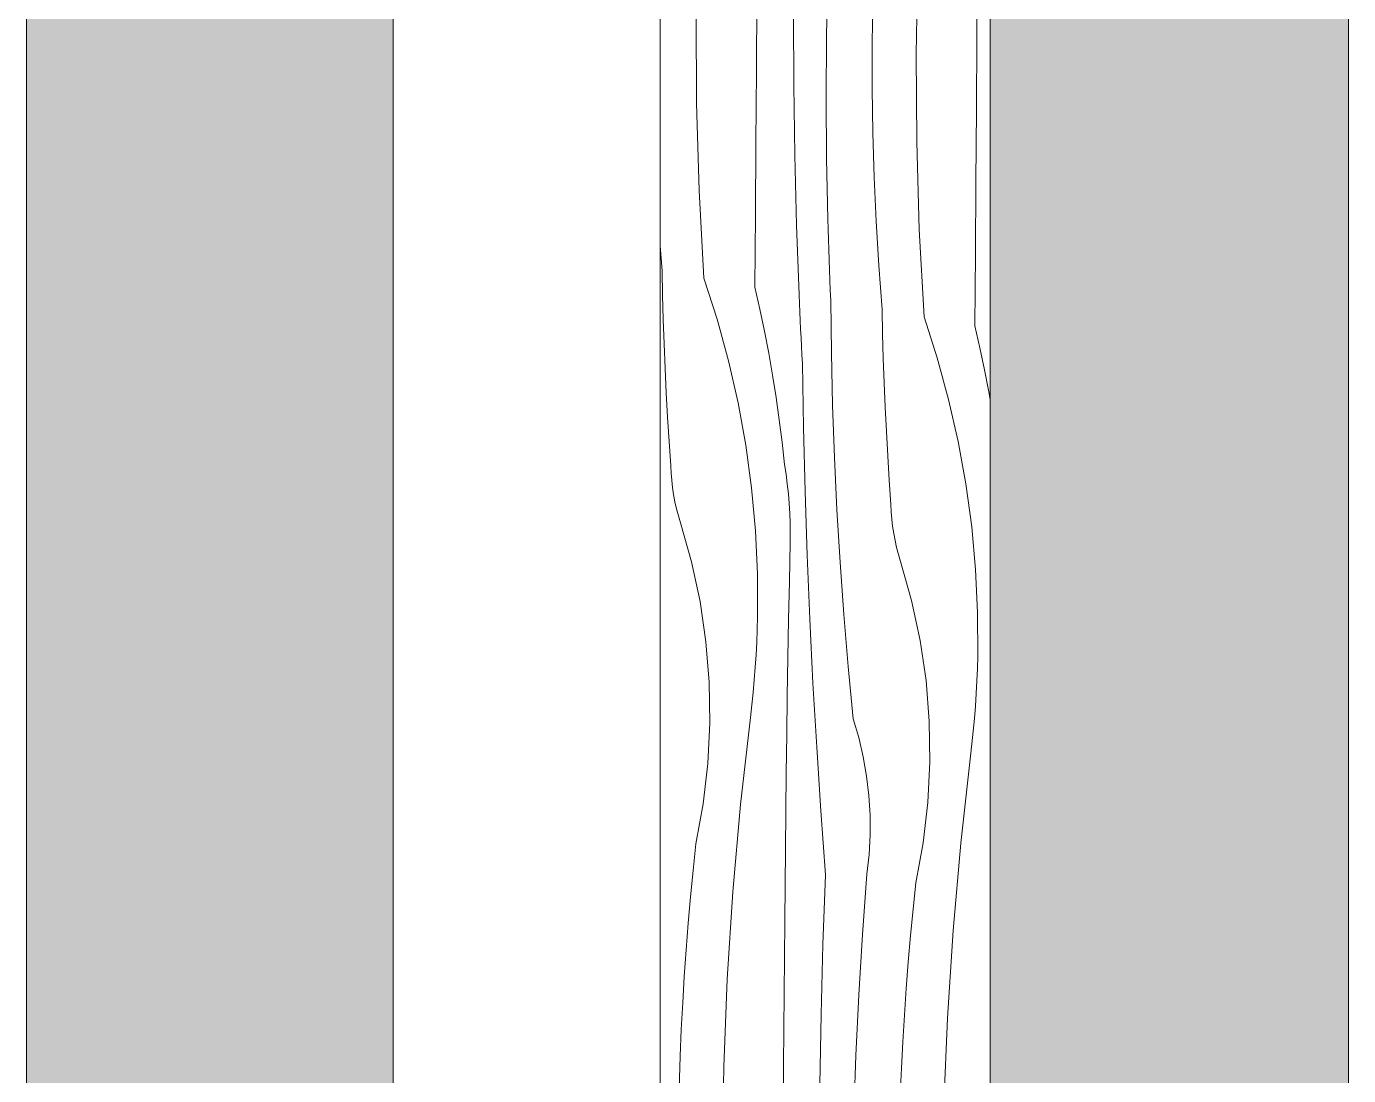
# Model space of a CAD drawing. Header units: millimetres. Extents: x -7826 to 55813, y 465 to 25965.
# Drawn here: x 43664 to 44386, y 6778 to 7350 of the extents above; entities that cross this region are included whole.
import ezdxf

# ---------------------------------------------------------------- set-up
doc = ezdxf.new("R2010")
doc.units = ezdxf.units.MM
doc.layers.add('2D Drafting - General2', color=251, linetype='Continuous', lineweight=15)
doc.layers.add('2D Drafting - General81', color=251, linetype='Continuous', lineweight=20)

# ---------------------------------------------------------------- blocks, each defined once
blk = doc.blocks.new('*X22')
at = {"layer": '2D Drafting - General81', "linetype": 'Continuous'}
for p, q in [((-54666.2, 55588.04), (-54665.37, 55635.85)), ((-54633.02, 55597.15), (-54632.71, 55636.49)), ((-54715.13, 55597.16), (-54714.46, 55630.2)), ((-54753.39, 55578.98), (-54753.09, 55618.32)), ((-54690.18, 55593.44), (-54689.82, 55617.58)), ((-54785.97, 55561.39), (-54786.27, 55609.21)), ((-54732.98, 55571.11), (-54733.15, 55609.27)), ((-54715.34, 55564.12), (-54715.13, 55597.16)), ((-54690.18, 55569.29), (-54690.18, 55593.44)), ((-54633.32, 55557.8), (-54633.02, 55597.15)), ((-54665.9, 55540.22), (-54666.2, 55588.04)), ((-54753.67, 55539.63), (-54753.39, 55578.98)), ((-54732.41, 55532.96), (-54732.98, 55571.11)), ((-54715.11, 55531.07), (-54715.34, 55564.12)), ((-54689.83, 55545.15), (-54690.18, 55569.29)), ((-54784.55, 55513.6), (-54785.97, 55561.39)), ((-54633.6, 55518.46), (-54633.32, 55557.8)), ((-54689.1, 55521.01), (-54689.83, 55545.15)), ((-54753.94, 55500.29), (-54753.67, 55539.63)), ((-54664.48, 55492.42), (-54665.9, 55540.22)), ((-54731.43, 55494.82), (-54732.41, 55532.96)), ((-54714.42, 55498.03), (-54715.11, 55531.07)), ((-54688.02, 55496.88), (-54689.1, 55521.01)), ((-54782, 55465.85), (-54784.55, 55513.6)), ((-54633.87, 55479.12), (-54633.6, 55518.46)), ((-54754.2, 55460.94), (-54753.94, 55500.29)), ((-54730.05, 55456.69), (-54731.43, 55494.82)), ((-54714.26, 55492.48), (-54714.42, 55498.03)), ((-54714.09, 55486.93), (-54714.26, 55492.48)), ((-54686.57, 55472.78), (-54688.02, 55496.88)), ((-54661.93, 55444.67), (-54664.48, 55492.42)), ((-54713.91, 55481.38), (-54714.09, 55486.93)), ((-54804.83, 55469.87), (-54805.85, 55483.43)), ((-54713.71, 55475.83), (-54713.91, 55481.38)), ((-54634.13, 55439.77), (-54633.87, 55479.12)), ((-54804.56, 55456.55), (-54804.83, 55469.87)), ((-54713.5, 55470.28), (-54713.71, 55475.83)), ((-54713.28, 55464.74), (-54713.5, 55470.28)), ((-54684.76, 55448.7), (-54686.57, 55472.78)), ((-54782, 55465.85), (-54774.77, 55443.46)), ((-54713.04, 55459.19), (-54713.28, 55464.74)), ((-54804.2, 55443.24), (-54804.56, 55456.55)), ((-54754.2, 55460.94), (-54751.48, 55448.98)), ((-54729.85, 55452.01), (-54730.05, 55456.69)), ((-54712.79, 55453.64), (-54713.04, 55459.19)), ((-54751.48, 55448.98), (-54748.97, 55436.97)), ((-54729.65, 55447.34), (-54729.85, 55452.01)), ((-54712.45, 55425.06), (-54712.79, 55453.64)), ((-54684.49, 55435.38), (-54684.76, 55448.7)), ((-54803.74, 55429.93), (-54804.2, 55443.24)), ((-54774.77, 55443.46), (-54768.55, 55420.78)), ((-54729.44, 55442.66), (-54729.65, 55447.34)), ((-54729.23, 55437.99), (-54729.44, 55442.66)), ((-54661.93, 55444.67), (-54654.71, 55422.29)), ((-54748.97, 55436.97), (-54746.65, 55424.92)), ((-54729.01, 55433.32), (-54729.23, 55437.99)), ((-54728.78, 55428.64), (-54729.01, 55433.32)), ((-54684.13, 55422.07), (-54684.49, 55435.38)), ((-54634.13, 55439.77), (-54631.42, 55427.8)), ((-54803.19, 55416.62), (-54803.74, 55429.93)), ((-54728.55, 55423.97), (-54728.78, 55428.64)), ((-54631.42, 55427.8), (-54628.9, 55415.79)), ((-54768.55, 55420.78), (-54763.33, 55397.85)), ((-54746.65, 55424.92), (-54744.53, 55412.83)), ((-54728.31, 55419.3), (-54728.55, 55423.97)), ((-54727.72, 55384.39), (-54728.31, 55419.3)), ((-54711.77, 55396.49), (-54712.45, 55425.06)), ((-54683.68, 55408.75), (-54684.13, 55422.07)), ((-54654.71, 55422.29), (-54648.48, 55399.61)), ((-54802.55, 55403.31), (-54803.19, 55416.62)), ((-54744.53, 55412.83), (-54742.6, 55400.71)), ((-54628.9, 55415.79), (-54626.58, 55403.75)), ((-54683.13, 55395.45), (-54683.68, 55408.75)), ((-54801.81, 55390.01), (-54802.55, 55403.31)), ((-54763.33, 55397.85), (-54759.14, 55374.71)), ((-54742.6, 55400.71), (-54740.88, 55388.57)), ((-54648.48, 55399.61), (-54643.27, 55376.68)), ((-54626.58, 55403.75), (-54625.85, 55399.55)), ((-54800.98, 55376.72), (-54801.81, 55390.01)), ((-54710.75, 55367.93), (-54711.77, 55396.49)), ((-54682.48, 55382.14), (-54683.13, 55395.45)), ((-54740.88, 55388.57), (-54739.35, 55376.39)), ((-54726.85, 55349.49), (-54727.72, 55384.39)), ((-54800.06, 55363.43), (-54800.98, 55376.72)), ((-54739.35, 55376.39), (-54738.02, 55364.19)), ((-54681.75, 55368.84), (-54682.48, 55382.14)), ((-54643.27, 55376.68), (-54639.07, 55353.53)), ((-54759.14, 55374.71), (-54755.97, 55351.4)), ((-54680.91, 55355.55), (-54681.75, 55368.84)), ((-54799.88, 55359.49), (-54800.06, 55363.43)), ((-54737.2, 55358.88), (-54738.02, 55364.19)), ((-54709.4, 55339.38), (-54710.75, 55367.93)), ((-54799.56, 55355.55), (-54799.88, 55359.49)), ((-54799.11, 55351.63), (-54799.56, 55355.55)), ((-54736.5, 55353.54), (-54737.2, 55358.88)), ((-54679.99, 55342.26), (-54680.91, 55355.55)), ((-54798.52, 55347.72), (-54799.11, 55351.63)), ((-54797.79, 55343.84), (-54798.52, 55347.72)), ((-54755.97, 55351.4), (-54753.84, 55327.98)), ((-54735.93, 55348.19), (-54736.5, 55353.54)), ((-54735.48, 55342.83), (-54735.93, 55348.19)), ((-54725.69, 55314.6), (-54726.85, 55349.49)), ((-54639.07, 55353.53), (-54635.9, 55330.23)), ((-54796.93, 55339.99), (-54797.79, 55343.84)), ((-54795.93, 55336.17), (-54796.93, 55339.99)), ((-54735.15, 55337.46), (-54735.48, 55342.83)), ((-54707.7, 55310.85), (-54709.4, 55339.38)), ((-54679.81, 55338.32), (-54679.99, 55342.26)), ((-54794.8, 55332.38), (-54795.93, 55336.17)), ((-54788.76, 55311.04), (-54794.8, 55332.38)), ((-54734.96, 55332.08), (-54735.15, 55337.46)), ((-54679.5, 55334.38), (-54679.81, 55338.32)), ((-54679.04, 55330.46), (-54679.5, 55334.38)), ((-54753.84, 55327.98), (-54752.75, 55304.48)), ((-54734.89, 55326.7), (-54734.96, 55332.08)), ((-54734.94, 55321.32), (-54734.89, 55326.7)), ((-54678.45, 55326.55), (-54679.04, 55330.46)), ((-54677.73, 55322.67), (-54678.45, 55326.55)), ((-54635.9, 55330.23), (-54633.77, 55306.81)), ((-54735.39, 55300.43), (-54734.94, 55321.32)), ((-54676.86, 55318.82), (-54677.73, 55322.67)), ((-54675.86, 55315), (-54676.86, 55318.82)), ((-54784.13, 55289.35), (-54788.76, 55311.04)), ((-54724.25, 55279.71), (-54725.69, 55314.6)), ((-54705.67, 55282.35), (-54707.7, 55310.85)), ((-54674.73, 55311.21), (-54675.86, 55315)), ((-54668.7, 55289.87), (-54674.73, 55311.21)), ((-54752.75, 55304.48), (-54752.7, 55280.96)), ((-54633.77, 55306.81), (-54632.68, 55283.31)), ((-54735.79, 55279.54), (-54735.39, 55300.43)), ((-54780.91, 55267.41), (-54784.13, 55289.35)), ((-54664.06, 55268.18), (-54668.7, 55289.87)), ((-54703.3, 55253.86), (-54705.67, 55282.35)), ((-54632.68, 55283.31), (-54632.63, 55259.79)), ((-54752.88, 55274.09), (-54752.7, 55280.96)), ((-54736.17, 55258.65), (-54735.79, 55279.54)), ((-54722.51, 55244.85), (-54724.25, 55279.71)), ((-54779.13, 55245.3), (-54780.91, 55267.41)), ((-54753.15, 55267.23), (-54752.88, 55274.09)), ((-54660.84, 55246.24), (-54664.06, 55268.18)), ((-54753.96, 55253.51), (-54753.51, 55260.37)), ((-54753.51, 55260.37), (-54753.15, 55267.23)), ((-54754.5, 55246.66), (-54753.96, 55253.51)), ((-54736.51, 55237.76), (-54736.17, 55258.65)), ((-54700.59, 55225.41), (-54703.3, 55253.86)), ((-54633.08, 55246.06), (-54632.81, 55252.92)), ((-54632.81, 55252.92), (-54632.63, 55259.79)), ((-54755.12, 55239.82), (-54754.5, 55246.66)), ((-54659.06, 55224.13), (-54660.84, 55246.24)), ((-54633.44, 55239.2), (-54633.08, 55246.06)), ((-54778.78, 55223.12), (-54779.13, 55245.3)), ((-54755.83, 55232.98), (-54755.12, 55239.82)), ((-54720.49, 55209.99), (-54722.51, 55244.85)), ((-54633.89, 55232.34), (-54633.44, 55239.2)), ((-54756.64, 55226.16), (-54755.83, 55232.98)), ((-54736.82, 55216.87), (-54736.51, 55237.76)), ((-54634.43, 55225.49), (-54633.89, 55232.34)), ((-54761.97, 55178.64), (-54756.64, 55226.16)), ((-54697.55, 55215.13), (-54700.59, 55225.41)), ((-54658.72, 55201.95), (-54659.06, 55224.13)), ((-54635.05, 55218.65), (-54634.43, 55225.49)), ((-54779.88, 55200.97), (-54778.78, 55223.12)), ((-54737.1, 55195.97), (-54736.82, 55216.87)), ((-54635.77, 55211.81), (-54635.05, 55218.65)), ((-54718.19, 55175.16), (-54720.49, 55209.99)), ((-54695.11, 55204.68), (-54697.55, 55215.13)), ((-54636.57, 55204.99), (-54635.77, 55211.81)), ((-54693.25, 55194.12), (-54695.11, 55204.68)), ((-54641.9, 55157.47), (-54636.57, 55204.99)), ((-54782.42, 55178.94), (-54779.88, 55200.97)), ((-54737.34, 55175.08), (-54737.1, 55195.97)), ((-54659.81, 55179.8), (-54658.72, 55201.95)), ((-54692.01, 55183.47), (-54693.25, 55194.12)), ((-54691.36, 55172.76), (-54692.01, 55183.47)), ((-54786.38, 55157.12), (-54782.42, 55178.94)), ((-54766.18, 55131.01), (-54761.97, 55178.64)), ((-54737.55, 55154.19), (-54737.34, 55175.08)), ((-54715.59, 55140.34), (-54718.19, 55175.16)), ((-54662.35, 55157.77), (-54659.81, 55179.8)), ((-54691.33, 55162.04), (-54691.36, 55172.76)), ((-54691.91, 55151.33), (-54691.33, 55162.04)), ((-54787.91, 55142.69), (-54786.38, 55157.12)), ((-54737.9, 55114.84), (-54737.55, 55154.19)), ((-54666.31, 55135.94), (-54662.35, 55157.77)), ((-54646.11, 55109.84), (-54641.9, 55157.47)), ((-54693.09, 55140.67), (-54691.91, 55151.33)), ((-54789.31, 55128.25), (-54787.91, 55142.69)), ((-54717.04, 55102.21), (-54715.59, 55140.34)), ((-54695.55, 55107.71), (-54693.09, 55140.67)), ((-54769.26, 55083.29), (-54766.18, 55131.01)), ((-54667.84, 55121.52), (-54666.31, 55135.94)), ((-54790.57, 55113.79), (-54789.31, 55128.25)), ((-54669.24, 55107.07), (-54667.84, 55121.52)), ((-54791.71, 55099.33), (-54790.57, 55113.79)), ((-54738.24, 55075.5), (-54737.9, 55114.84)), ((-54649.19, 55062.12), (-54646.11, 55109.84)), ((-54718.07, 55064.07), (-54717.04, 55102.21)), ((-54697.57, 55074.73), (-54695.55, 55107.71)), ((-54670.5, 55092.62), (-54669.24, 55107.07)), ((-54792.71, 55084.85), (-54791.71, 55099.33)), ((-54671.64, 55078.16), (-54670.5, 55092.62)), ((-54793.59, 55070.37), (-54792.71, 55084.85)), ((-54771.22, 55035.51), (-54769.26, 55083.29)), ((-54738.57, 55036.15), (-54738.24, 55075.5)), ((-54699.13, 55041.72), (-54697.57, 55074.73)), ((-54672.64, 55063.68), (-54671.64, 55078.16)), ((-54794.33, 55055.88), (-54793.59, 55070.37)), ((-54718.71, 55025.92), (-54718.07, 55064.07)), ((-54673.52, 55049.2), (-54672.64, 55063.68)), ((-54651.15, 55014.34), (-54649.19, 55062.12)), ((-54794.94, 55041.38), (-54794.33, 55055.88)), ((-54674.26, 55034.71), (-54673.52, 55049.2)), ((-54795.67, 55017.25), (-54794.94, 55041.38)), ((-54700.25, 55008.69), (-54699.13, 55041.72)), ((-54772.05, 54987.7), (-54771.22, 55035.51)), ((-54738.88, 54996.81), (-54738.57, 55036.15)), ((-54674.87, 55020.21), (-54674.26, 55034.71))]:
    blk.add_line(p, q, dxfattribs=at)
blk = doc.blocks.new('Wype_nienie_25')
at = {"layer": '2D Drafting - General2', "linetype": 'Continuous'}
for p, q in [((-54805.85, 67937), (-54805.85, 53283.58)), ((-54625.85, 53283.58), (-54625.85, 67937))]:
    blk.add_line(p, q, dxfattribs=at)
at = {"layer": '2D Drafting - General81', "linetype": 'Continuous'}
blk.add_blockref('*X22', (0, 0), dxfattribs=at)

msp = doc.modelspace()

# ---------------------------------------------------------------- hatches: boundary and pattern name
at = {"layer": '2D Drafting - General81', "linetype": 'Continuous'}
h = msp.add_hatch(dxfattribs=at)
h.set_pattern_fill('SOLID___DASHED', color=256, style=0, pattern_type=2)
h.set_pattern_definition([(45, (98815.82, -48252.71), (-70.71068, 70.71068), []), (45, (98780.46, -48217.35), (-70.71068, 70.71068), [75, -25])])
h.paths.add_polyline_path([(44189.97, 5030.87), (44385.52, 5030.87), (44385.52, 19684.29), (44189.97, 19684.29)], flags=0)
h = msp.add_hatch(dxfattribs=at)
h.set_pattern_fill('BETON', color=256, style=0, pattern_type=2)
h.set_pattern_definition([(45, (98815.82, -48252.71), (-70.71068, 70.71068), [75, -25]), (45, (98815.82, -48182), (-70.71068, 70.71068), [75, -25])])
h.paths.add_polyline_path([(43664.2, 18321.65), (43864.2, 18321.65), (43864.2, 6351.65), (43664.2, 6351.65)], flags=0)

# ---------------------------------------------------------------- linework, layer by layer
at = {"layer": '2D Drafting - General2', "linetype": 'Continuous', "flags": 128}
for points in [[(44189.97, 5030.87), (44385.52, 5030.87), (44385.52, 19684.29), (44189.97, 19684.29)], [(43664.2, 18321.65), (43864.2, 18321.65), (43864.2, 6351.65), (43664.2, 6351.65)]]:
    msp.add_lwpolyline(points, close=True, dxfattribs=at)

# ---------------------------------------------------------------- block references
at = {"layer": '2D Drafting - General81', "linetype": 'Continuous'}
msp.add_blockref('Wype_nienie_25', (98815.82, -48252.71), dxfattribs=at)

doc.saveas('drawing.dxf')
